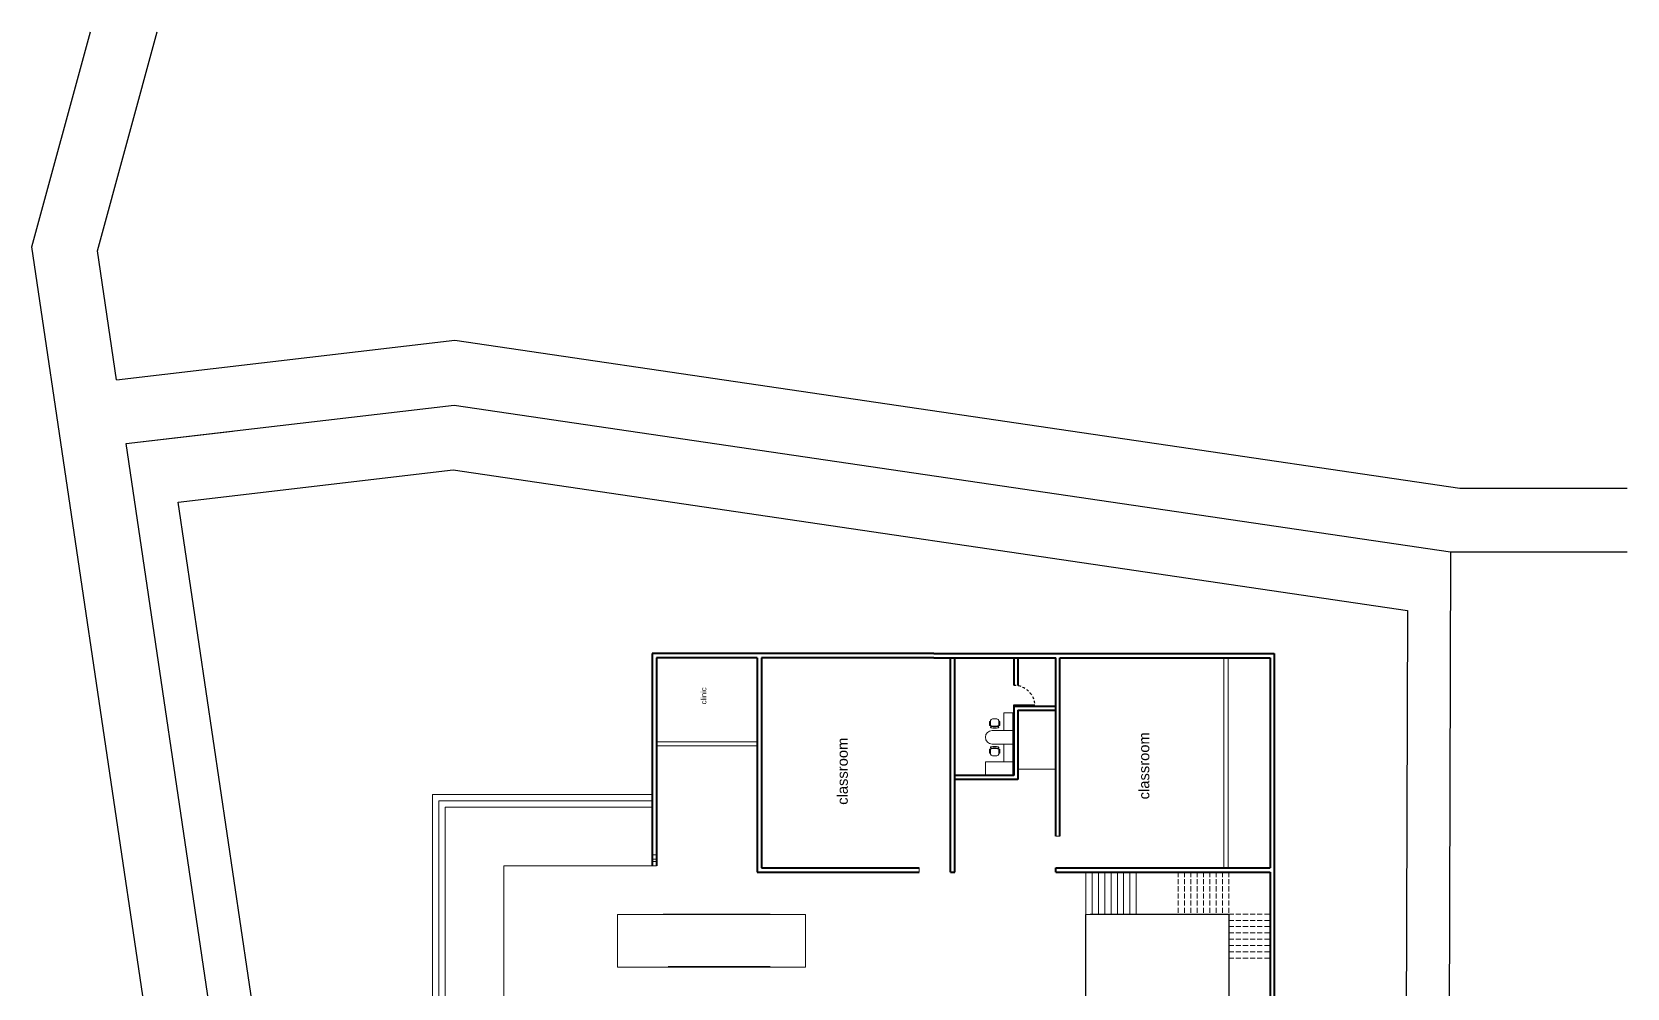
# Model space of a CAD drawing. Header units: inches. Extents: x 13 to 232, y 4 to 257.
# Drawn here: x 17.3 to 93.2, y 56.6 to 102.1 of the extents above; entities that cross this region are included whole.
import ezdxf

# ---------------------------------------------------------------- set-up
doc = ezdxf.new("R2010")
doc.units = ezdxf.units.IN
doc.header["$MEASUREMENT"] = 0
doc.linetypes.add('ACAD_ISO02W100', pattern=[15, 12, -3])
for name, color, linetype, lineweight in [('furniture', 220, 'Continuous', 13), ('interiors', 133, 'Continuous', 13), ('JO_ DOOR LINE', 50, 'Continuous', 18), ('JO_SECTION LINE', 7, 'Continuous', 40), ('section line', 104, 'Continuous', 40), ('setback', 4, 'Continuous', 30), ('text_space', 7, 'Continuous', 13)]:
    doc.layers.add(name, color=color, linetype=linetype, lineweight=lineweight)
doc.styles.get("Standard").update_dxf_attribs({"font": 'arial.ttf'})

# ---------------------------------------------------------------- blocks, each defined once
blk = doc.blocks.new('door 100cm')
at = {"linetype": 'ByBlock', "lineweight": -3}
blk.add_line((4284.8, 6341.1), (4289.8, 6341.1), dxfattribs=at)
at = {"layer": 'JO_ DOOR LINE', "lineweight": -3}
for p, q in [((4284.8, 6341.1), (4284.8, 6441.1)), ((4289.8, 6341.1), (4289.8, 6441.1))]:
    blk.add_line(p, q, dxfattribs=at)
at = {"layer": 'JO_ DOOR LINE', "linetype": 'ACAD_ISO02W100', "lineweight": -3}
blk.add_arc((4284.8, 6341.1), 100, 0, 90, dxfattribs=at)
blk = doc.blocks.new('A$C89509515')
at = {"layer": 'JO_SECTION LINE', "lineweight": -2}
blk.add_blockref('door 100cm', (-4284.8, -6341.1), dxfattribs=at)
blk = doc.blocks.new('CH3')
for p, q in [((-259, 349), (-259, 141)), ((-218, 349), (-259, 349)), ((-218, 142), (-218, 349)), ((-218, 89), (-218, 163)), ((259, 350), (218, 350)), ((218, 350), (218, 142)), ((218, 87), (218, 162)), ((259, 142), (259, 350))]:
    blk.add_line(p, q)
at = {"linetype": 'Continuous'}
for p, q in [((-218, 141), (-259, 141)), ((259, 142), (218, 142))]:
    blk.add_line(p, q, dxfattribs=at)
for centre, radius, start, end in [((-163, 416), 55.3, 99.89884, 279.75221), ((-111, 115), 111, 193.25658, 265.9234), ((-166, 436), 35.2, 94.91276, 274.91276), ((0, -348), 836, 78.08993, 101.91007), ((-4, -349), 766, 78.01124, 101.98876), ((18, -535), 913, 91.15667, 100.87136), ((0, 1666), 1666, 265.9234, 274.0766), ((-18, -535), 913, 79.12864, 88.84333), ((111, 115), 111, 274.0766, 345.83344), ((163, 416), 55.3, 260.24779, 80.10116), ((159, 437), 36.2, 265.08724, 70.32125)]:
    blk.add_arc(centre, radius, start, end, dxfattribs=at)
for centre, start, end in [((-181, 309), 90.72261, 132.8382), ((180, 309), 47.1618, 87.57171)]:
    blk.add_arc(centre, 54.9, start, end)

msp = doc.modelspace()

# ---------------------------------------------------------------- linework, layer by layer
for p, q in [((17.315, 91.851), (20.102, 102.082)), ((20.438, 91.665), (23.275, 102.082)), ((23.417, 50.629), (17.315, 91.851)), ((21.348, 85.519), (20.438, 91.665)), ((21.348, 85.519), (37.45, 87.41)), ((37.45, 87.41), (85.273, 80.36)), ((21.796, 82.489), (37.405, 84.322)), ((37.405, 84.322), (84.827, 77.332)), ((31.933, 14.01), (21.796, 82.489)), ((85.273, 80.36), (93.23, 80.36)), ((84.827, 77.332), (84.643, 11.935)), ((84.827, 77.332), (93.23, 77.332))]:
    msp.add_line(p, q)
msp.add_lwpolyline([(67.471, 60.082), (74.271, 60.099), (74.271, 55.399), (67.471, 55.381)], close=True)
at = {"layer": 'furniture'}
for p, q in [((63.991, 69.67), (64.038, 69.67)), ((63.991, 68.835), (63.017, 68.835)), ((63.991, 68.185), (63.991, 68.835)), ((63.991, 68.835), (64.038, 68.835)), ((63.991, 68.185), (63.991, 68.835)), ((64.038, 68.835), (64.038, 68.185)), ((63.017, 68.185), (63.991, 68.185)), ((64.038, 68.185), (63.991, 68.185))]:
    msp.add_line(p, q, dxfattribs=at)
for points in [[(63.574, 69.67), (63.991, 69.67), (63.991, 68.835), (63.574, 68.835)], [(63.991, 68.835), (63.991, 68.881), (64.038, 68.881), (64.038, 68.835)], [(63.574, 67.349), (63.991, 67.349), (63.991, 68.185), (63.574, 68.185)], [(63.991, 68.185), (63.991, 68.138), (64.038, 68.138), (64.038, 68.185)], [(64.038, 68.138), (63.991, 68.138), (63.991, 66.699), (64.038, 66.699)], [(62.692, 67.349), (62.692, 66.699), (63.991, 66.699), (63.991, 67.349)]]:
    msp.add_lwpolyline(points, close=True, dxfattribs=at)
msp.add_lwpolyline([(64.038, 69.67), (64.038, 68.881), (63.991, 68.881), (63.991, 69.67)], dxfattribs=at)
msp.add_arc((63.017, 68.51), 0.325, 90, 270, dxfattribs=at)
at = {"layer": 'interiors'}
for p, q in [((47.038, 72.299), (47.038, 68.299)), ((74.038, 72.299), (74.038, 62.299)), ((74.238, 72.299), (74.238, 62.299)), ((47.038, 68.299), (51.838, 68.299)), ((47.038, 68.099), (51.838, 68.099)), ((64.238, 66.999), (66.038, 66.999)), ((36.385, 65.792), (46.838, 65.792)), ((36.685, 65.492), (46.838, 65.492)), ((36.985, 65.192), (46.838, 65.192)), ((74.038, 64.499), (74.038, 62.499)), ((74.238, 64.499), (74.238, 62.499)), ((46.838, 62.399), (39.779, 62.399)), ((39.779, 55.599), (39.779, 62.399)), ((46.838, 62.919), (47.038, 62.919)), ((46.838, 62.719), (47.038, 62.719)), ((46.838, 62.599), (47.038, 62.599)), ((46.838, 62.399), (47.038, 62.399)), ((74.038, 62.499), (74.038, 62.299)), ((74.238, 62.499), (74.238, 62.299)), ((67.471, 62.099), (67.471, 60.1)), ((67.771, 62.099), (67.771, 60.1)), ((68.071, 62.099), (68.071, 60.099)), ((68.371, 62.099), (68.371, 60.099)), ((68.671, 62.099), (68.671, 60.099)), ((68.971, 62.099), (68.971, 60.099)), ((69.271, 62.099), (69.271, 60.099)), ((69.571, 62.099), (69.571, 60.099)), ((69.871, 62.099), (69.871, 60.099)), ((52.453, 60.099), (47.365, 60.099)), ((67.671, 60.099), (74.271, 60.099)), ((52.453, 57.599), (47.595, 57.599))]:
    msp.add_line(p, q, dxfattribs=at)
at = {"layer": 'interiors', "ltscale": 0.5}
for p, q in [((61.238, 66.699), (61.238, 66.499)), ((36.385, 65.792), (36.385, 55.599)), ((36.685, 65.492), (36.685, 55.599)), ((36.985, 65.192), (36.985, 55.599)), ((66.238, 63.799), (66.038, 63.799)), ((59.538, 62.299), (59.538, 62.099))]:
    msp.add_line(p, q, dxfattribs=at)
at = {"layer": 'interiors', "linetype": 'ACAD_ISO02W100', "ltscale": 0.02}
for p, q in [((71.871, 62.099), (71.871, 60.099)), ((72.171, 62.099), (72.171, 60.099)), ((72.471, 62.099), (72.471, 60.099)), ((72.771, 62.099), (72.771, 60.099)), ((73.071, 62.099), (73.071, 60.099)), ((73.371, 62.099), (73.371, 60.099)), ((73.671, 62.099), (73.671, 60.099)), ((73.971, 62.099), (73.971, 60.099)), ((74.271, 62.099), (74.271, 60.099)), ((74.271, 62.099), (74.271, 55.599)), ((74.271, 60.099), (76.238, 60.099)), ((74.271, 59.799), (76.238, 59.799)), ((74.271, 59.499), (76.238, 59.499)), ((74.271, 59.199), (76.238, 59.199)), ((74.271, 58.899), (76.238, 58.899)), ((74.271, 58.599), (76.238, 58.599)), ((74.271, 58.299), (76.238, 58.299)), ((74.271, 57.999), (76.238, 57.999))]:
    msp.add_line(p, q, dxfattribs=at)
at = {"layer": 'interiors'}
msp.add_lwpolyline([(45.186, 60.079), (54.138, 60.079), (54.138, 57.579), (45.186, 57.579)], close=True, dxfattribs=at)
at = {"layer": 'section line'}
for p, q in [((51.838, 72.499), (46.838, 72.499)), ((46.838, 72.499), (46.838, 62.399)), ((51.838, 72.299), (47.038, 72.299)), ((47.038, 72.299), (47.038, 62.399)), ((60.238, 72.499), (51.838, 72.499)), ((51.838, 72.299), (51.838, 69.999)), ((51.838, 72.299), (51.838, 62.099)), ((60.238, 72.299), (52.038, 72.299)), ((52.038, 72.299), (52.038, 62.299)), ((60.038, 72.299), (53.038, 72.299)), ((60.238, 72.499), (66.238, 72.499)), ((60.238, 72.499), (64.238, 72.499)), ((60.238, 72.299), (64.038, 72.299)), ((60.238, 72.299), (64.038, 72.299)), ((61.038, 62.099), (61.038, 72.299)), ((61.238, 66.499), (61.238, 72.299)), ((64.017, 72.299), (66.038, 72.299)), ((64.038, 72.299), (64.038, 70.999)), ((64.238, 72.299), (64.238, 70.979)), ((64.238, 72.299), (64.238, 70.979)), ((66.038, 69.999), (66.038, 72.299)), ((66.238, 72.499), (76.438, 72.499)), ((66.238, 63.799), (66.238, 72.299)), ((66.238, 72.299), (76.238, 72.299)), ((76.238, 72.299), (76.238, 64.499)), ((76.438, 72.499), (76.438, 64.499)), ((52.038, 69.999), (52.038, 62.299)), ((52.038, 69.999), (52.038, 69.768)), ((64.038, 69.999), (64.038, 66.699)), ((64.038, 69.999), (66.038, 69.999)), ((66.038, 63.799), (66.038, 70.299)), ((51.838, 69.799), (51.838, 62.099)), ((64.238, 69.799), (64.238, 66.499)), ((64.238, 69.799), (66.038, 69.799)), ((64.038, 66.699), (61.238, 66.699)), ((61.238, 62.099), (61.238, 66.499)), ((64.238, 66.499), (61.238, 66.499)), ((76.238, 64.499), (76.238, 62.499)), ((76.438, 64.499), (76.438, 62.499)), ((52.038, 62.299), (59.538, 62.299)), ((66.038, 62.299), (76.238, 62.299)), ((66.038, 62.099), (66.038, 62.299)), ((66.038, 62.099), (66.038, 62.299)), ((76.238, 62.499), (76.238, 62.299)), ((76.438, 62.499), (76.438, 62.099)), ((51.838, 62.099), (59.538, 62.099)), ((52.038, 62.099), (59.538, 62.099)), ((61.038, 62.099), (61.238, 62.099)), ((61.038, 62.099), (61.238, 62.099)), ((66.038, 62.099), (76.238, 62.099)), ((76.238, 62.099), (76.238, 55.599)), ((76.438, 62.099), (76.438, 55.399))]:
    msp.add_line(p, q, dxfattribs=at)
at = {"layer": 'setback'}
for p, q in [((21.796, 82.489), (26.864, 83.085)), ((24.273, 79.698), (37.359, 81.234)), ((37.359, 81.234), (82.778, 74.539)), ((33.952, 14.309), (24.273, 79.698)), ((82.778, 74.539), (82.606, 13.389))]:
    msp.add_line(p, q, dxfattribs=at)

# ---------------------------------------------------------------- block references
at = {"layer": 'furniture', "xscale": 0.0009283734974549418, "yscale": 0.0009283734974549418, "zscale": 0.0009283734974549418, "rotation": 180}
msp.add_blockref('CH3', (63.133, 69.392), dxfattribs=at)
at = {"layer": 'furniture', "extrusion": (0, 0, -1), "xscale": 0.0009283734974549418, "yscale": 0.0009283734974549418, "zscale": -0.0009283734974549418}
msp.add_blockref('CH3', (-63.133, 67.628), dxfattribs=at)
at = {"layer": 'section line', "xscale": -0.01, "yscale": 0.01, "zscale": 0.01, "rotation": 270}
msp.add_blockref('A$C89509515', (64.038, 69.999), dxfattribs=at)

# ---------------------------------------------------------------- texts
at = {"layer": 'text_space', "attachment_point": 1, "rotation": 90}
for s, width, gutter_width, insert, char_height in [('clinic', 0.77775, 1.292, (49.155, 70.083), 0.2584), ('classroom', 1.51062, 2.51, (55.641, 65.298), 0.5019), ('classroom', 1.51062, 2.51, (69.99, 65.557), 0.5019)]:
    msp.add_mtext_dynamic_manual_height_columns(s, width=width, gutter_width=gutter_width, heights=[0], dxfattribs=dict(at, insert=insert, char_height=char_height))

doc.saveas('drawing.dxf')
